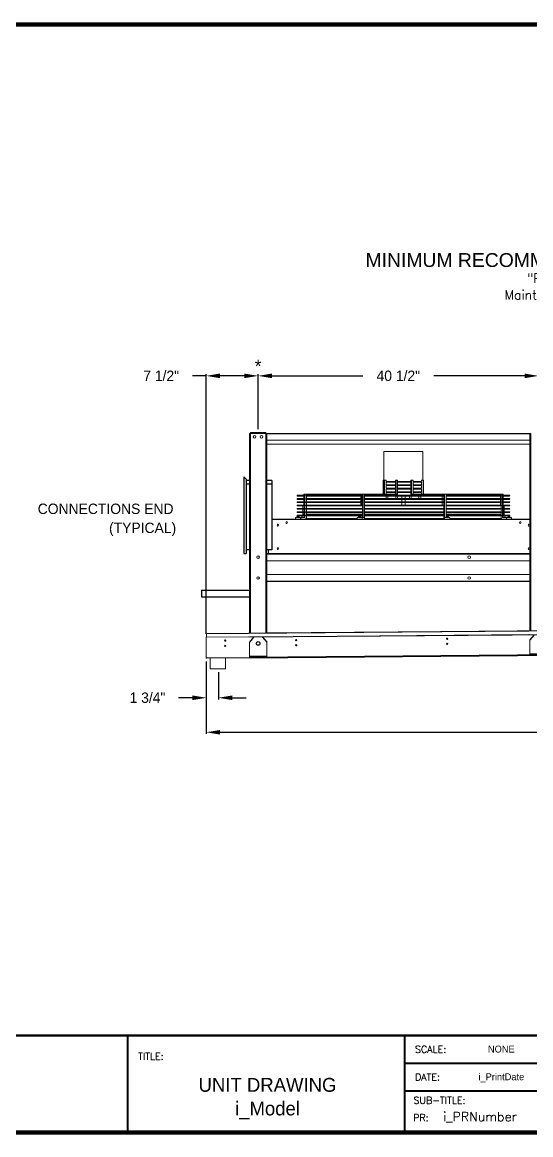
# Model space of a CAD drawing. Extents: x 6 to 271, y -23 to 146.
# Drawn here: x 99.8 to 173.2, y -18.6 to 142.1 of the extents above; entities that cross this region are included whole.
import ezdxf
from ezdxf.enums import TextEntityAlignment as Align

# ---------------------------------------------------------------- set-up
doc = ezdxf.new("R2010")
doc.units = 0
doc.header["$MEASUREMENT"] = 0
doc.layers.get('0').update_dxf_attribs({"linetype": 'CONTINUOUS'})
doc.layers.get('Defpoints').update_dxf_attribs({"linetype": 'CONTINUOUS'})
doc.styles.add('dimentions', font='ARIAL.TTF')
doc.styles.add('SIMPLEX', font='SIMPLEX')
doc.dimstyles.get("Standard").update_dxf_attribs({"dimtxt": 1.5, "dimasz": 2, "dimexe": 0.25, "dimexo": 0.5, "dimgap": 0.75, "dimtad": 0, "dimtih": 1, "dimtoh": 1, "dimdec": 4, "dimzin": 0, "dimdsep": 46, "dimlunit": 5, "dimtxsty": 'STANDARD', "dimcen": 0.125, "dimclrd": 1, "dimclre": 1, "dimclrt": 1, "dimadec": 0, "dimazin": 0, "dimtfac": 1, "dimtdec": 4, "dimtofl": 0, "dimtmove": 0, "dimatfit": 3, "dimfxl": 1, "dimfrac": 2, "dimtolj": 1, "dimtzin": 0, "dimarcsym": 0})

# ---------------------------------------------------------------- blocks, each defined once
blk = doc.blocks.new('*D31')
at = {"color": 7, "lineweight": -2}
for p, q in [((261.36, 50.88), (261.36, 39.3)), ((126.36, 49.76), (126.36, 39.3)), ((128.36, 39.55), (190.86, 39.55)), ((259.36, 39.55), (196.86, 39.55))]:
    blk.add_line(p, q, dxfattribs=at)
at = {"color": 7}
for points in [[(128.36, 39.88), (128.36, 39.21), (126.36, 39.55)], [(259.36, 39.88), (259.36, 39.21), (261.36, 39.55)]]:
    blk.add_solid(points, dxfattribs=at)
at = {"layer": 'Defpoints', "color": 0}
for p in [(126.36, 50.26), (261.36, 51.38), (261.36, 39.55)]:
    blk.add_point(p, dxfattribs=at)
at = {"color": 7, "insert": (193.86, 39.55), "char_height": 1.5, "attachment_point": 5}
blk.add_mtext('\\A1;135"', dxfattribs=at)
blk = doc.blocks.new('*D32')
at = {"color": 7, "lineweight": -2}
for p, q in [((133.84, 83.32), (133.84, 91.26)), ((135.84, 91.01), (148.96, 91.01)), ((172.34, 91.01), (159.21, 91.01)), ((174.34, 83.32), (174.34, 91.26))]:
    blk.add_line(p, q, dxfattribs=at)
at = {"color": 7}
for points in [[(135.84, 91.34), (135.84, 90.68), (133.84, 91.01)], [(172.34, 91.34), (172.34, 90.68), (174.34, 91.01)]]:
    blk.add_solid(points, dxfattribs=at)
at = {"layer": 'Defpoints', "color": 0}
for p in [(174.34, 91.01), (133.84, 82.82), (174.34, 82.82)]:
    blk.add_point(p, dxfattribs=at)
at = {"color": 7, "insert": (154.09, 91.01), "char_height": 1.5, "attachment_point": 5}
blk.add_mtext('\\A1;40 1/2"', dxfattribs=at)
blk = doc.blocks.new('*D35')
at = {"color": 7, "lineweight": -2}
for p, q in [((126.34, 91.01), (124.34, 91.01)), ((126.34, 53.76), (126.34, 91.26)), ((131.84, 91.01), (128.34, 91.01)), ((133.84, 83.32), (133.84, 91.26))]:
    blk.add_line(p, q, dxfattribs=at)
at = {"color": 7}
for points in [[(128.34, 91.34), (128.34, 90.68), (126.34, 91.01)], [(131.84, 91.34), (131.84, 90.68), (133.84, 91.01)]]:
    blk.add_solid(points, dxfattribs=at)
at = {"layer": 'Defpoints', "color": 0}
for p in [(126.34, 91.01), (133.84, 82.82), (126.34, 53.26)]:
    blk.add_point(p, dxfattribs=at)
at = {"color": 7, "insert": (119.84, 91.01), "char_height": 1.5, "attachment_point": 5}
blk.add_mtext('\\A1;7 1/2"', dxfattribs=at)
blk = doc.blocks.new('*D36')
at = {"color": 7, "lineweight": -2}
for p, q in [((126.36, 49.76), (126.36, 44.28)), ((128.11, 48.21), (128.11, 44.28)), ((124.36, 44.53), (122.36, 44.53)), ((130.11, 44.53), (132.11, 44.53))]:
    blk.add_line(p, q, dxfattribs=at)
at = {"color": 7}
for points in [[(124.36, 44.86), (124.36, 44.19), (126.36, 44.53)], [(130.11, 44.86), (130.11, 44.19), (128.11, 44.53)]]:
    blk.add_solid(points, dxfattribs=at)
at = {"layer": 'Defpoints', "color": 0}
for p in [(126.36, 50.26), (128.11, 48.71), (126.36, 44.53)]:
    blk.add_point(p, dxfattribs=at)
at = {"color": 7, "insert": (117.86, 44.53), "char_height": 1.5, "attachment_point": 5}
blk.add_mtext('\\A1;1 3/4"', dxfattribs=at)

msp = doc.modelspace()

# ---------------------------------------------------------------- linework, layer by layer
at = {"color": 0, "linetype": 'Continuous', "lineweight": 15}
for p, q in [((132.58524, 82.68645), (132.71974, 82.68645)), ((132.58524, 82.68645), (132.58524, 53.86825)), ((132.71974, 82.68645), (132.71974, 53.86937)), ((132.72074, 82.68645), (132.71974, 82.68645)), ((132.72074, 82.82195), (132.72074, 82.68745)), ((132.72074, 82.82195), (134.94974, 82.82195)), ((132.72074, 82.68745), (134.94974, 82.68745)), ((132.72074, 82.68645), (132.72074, 82.68745)), ((132.72074, 82.68645), (134.94974, 82.68645)), ((132.72074, 53.86937), (132.72074, 82.68645)), ((134.94974, 82.82195), (134.94974, 82.68745)), ((134.94974, 82.68645), (134.94974, 82.68745)), ((134.95074, 82.68645), (134.94974, 82.68645)), ((134.94974, 53.88784), (134.94974, 82.68645)), ((134.95074, 82.68645), (134.95074, 53.88785)), ((135.08524, 82.68645), (134.95074, 82.68645)), ((135.08524, 82.68645), (135.08524, 53.88896)), ((135.08524, 82.63345), (173.08524, 82.63345)), ((173.08524, 82.68645), (173.08524, 54.20374)), ((173.08524, 82.68645), (173.21974, 82.68645)), ((173.21974, 82.68645), (173.21974, 54.20485)), ((173.22074, 82.68645), (173.21974, 82.68645)), ((135.08524, 81.70216), (173.08524, 81.70216)), ((135.08524, 81.13986), (140.89775, 81.13986)), ((141.27274, 81.13986), (166.89774, 81.13986)), ((167.27274, 81.13986), (173.08524, 81.13986)), ((155.91154, 80.06544), (152.02274, 80.06544)), ((157.64774, 80.06544), (155.91154, 80.06544)), ((151.91803, 75.92945), (151.91803, 73.93445)), ((152.01141, 75.92945), (151.91803, 75.92945)), ((152.10478, 75.92945), (152.01141, 75.92945)), ((152.01141, 75.92945), (152.01141, 73.93445)), ((152.10478, 75.92945), (152.10478, 73.93445)), ((152.33021, 75.92945), (152.10478, 75.92945)), ((152.33021, 75.77862), (152.33021, 75.92945)), ((153.66557, 75.77956), (152.33021, 75.77956)), ((152.33021, 75.27862), (152.33021, 75.6605)), ((152.33021, 75.65956), (153.66557, 75.65956)), ((153.891, 75.92945), (153.66557, 75.92945)), ((153.66557, 75.92945), (153.66557, 73.93445)), ((153.891, 75.92945), (153.891, 73.93445)), ((153.98437, 75.92945), (153.891, 75.92945)), ((153.98437, 75.77862), (153.98437, 75.92945)), ((155.91154, 75.77956), (153.98437, 75.77956)), ((153.98437, 75.27862), (153.98437, 75.6605)), ((153.98437, 75.65956), (155.91154, 75.65956)), ((155.91154, 75.77956), (155.91154, 75.92945)), ((155.91154, 75.92945), (156.00492, 75.92945)), ((155.91154, 75.27956), (155.91154, 75.65956)), ((156.00492, 75.92945), (156.00492, 73.93445)), ((156.23034, 75.92945), (156.00492, 75.92945)), ((156.23034, 75.92945), (156.23034, 73.93445)), ((157.43365, 75.77956), (156.23034, 75.77956)), ((156.23034, 75.65956), (157.43365, 75.65956)), ((157.43365, 75.77956), (157.43365, 75.92945)), ((157.43365, 75.92945), (157.65908, 75.92945)), ((157.43365, 75.27956), (157.43365, 75.65956)), ((157.65908, 75.92945), (157.65908, 73.93445)), ((157.75246, 75.92945), (157.65908, 75.92945)), ((157.75246, 75.92945), (157.75246, 73.93445)), ((140.42173, 73.93445), (140.42173, 73.77956)), ((140.51511, 73.93445), (140.42173, 73.93445)), ((140.60849, 73.93445), (140.51511, 73.93445)), ((140.51511, 73.93445), (140.51511, 70.55345)), ((140.60849, 73.93445), (140.60849, 70.55345)), ((148.90365, 73.93445), (140.60849, 73.93445)), ((149.12908, 73.93445), (148.90365, 73.93445)), ((148.90365, 73.93445), (148.90365, 70.55345)), ((149.12908, 73.93445), (149.12908, 70.55345)), ((153.891, 73.93445), (149.12908, 73.93445)), ((153.66557, 75.27956), (152.33021, 75.27956)), ((152.33021, 74.77862), (152.33021, 75.1605)), ((152.33021, 75.15956), (153.66557, 75.15956)), ((153.66557, 74.77956), (152.33021, 74.77956)), ((152.33021, 74.27862), (152.33021, 74.6605)), ((152.33021, 74.65956), (153.66557, 74.65956)), ((153.66557, 74.27956), (152.33021, 74.27956)), ((152.33021, 73.93445), (152.33021, 74.1605)), ((152.33021, 74.15956), (153.66557, 74.15956)), ((155.91154, 75.27956), (153.98437, 75.27956)), ((153.98437, 74.77862), (153.98437, 75.1605)), ((153.98437, 75.15956), (155.91154, 75.15956)), ((155.91154, 74.77956), (153.98437, 74.77956)), ((153.98437, 74.27862), (153.98437, 74.6605)), ((153.98437, 74.65956), (155.91154, 74.65956)), ((155.91154, 74.27956), (153.98437, 74.27956)), ((153.98437, 73.77956), (153.98437, 74.1605)), ((153.98437, 74.15956), (155.91154, 74.15956)), ((155.91154, 74.77956), (155.91154, 75.15956)), ((155.91154, 74.27956), (155.91154, 74.65956)), ((155.91154, 73.77956), (155.91154, 74.15956)), ((156.00492, 73.93445), (160.76684, 73.93445)), ((157.43365, 75.27956), (156.23034, 75.27956)), ((156.23034, 75.15956), (157.43365, 75.15956)), ((157.43365, 74.77956), (156.23034, 74.77956)), ((156.23034, 74.65956), (157.43365, 74.65956)), ((157.43365, 74.27956), (156.23034, 74.27956)), ((156.23034, 74.15956), (157.43365, 74.15956)), ((157.43365, 74.77956), (157.43365, 75.15956)), ((157.43365, 74.27956), (157.43365, 74.65956)), ((157.43365, 73.93445), (157.43365, 74.15956)), ((160.76684, 73.93445), (160.76684, 70.55345)), ((160.99226, 73.93445), (160.76684, 73.93445)), ((160.99226, 73.93445), (160.99226, 70.66154)), ((160.99226, 73.93445), (169.15538, 73.93445)), ((169.15538, 73.93445), (169.15538, 70.55345)), ((169.24875, 73.93445), (169.15538, 73.93445)), ((169.24875, 73.93445), (169.24875, 70.55345)), ((140.51511, 73.77956), (139.54513, 73.77956)), ((139.54513, 73.65956), (140.51511, 73.65956)), ((140.51511, 73.30089), (139.54513, 73.30089)), ((139.54513, 73.18089), (140.51511, 73.18089)), ((140.51511, 72.82223), (139.54513, 72.82223)), ((139.54513, 72.70223), (140.51511, 72.70223)), ((140.51511, 72.34356), (139.54513, 72.34356)), ((140.42173, 73.65956), (140.42173, 73.30089)), ((140.42173, 73.18089), (140.42173, 72.82223)), ((140.42173, 72.70223), (140.42173, 72.34356)), ((140.8042, 73.65956), (148.90365, 73.65956)), ((140.8042, 73.18089), (148.90365, 73.18089)), ((140.8042, 72.70223), (148.90365, 72.70223)), ((148.90365, 73.77956), (140.80424, 73.77956)), ((148.90365, 73.30089), (140.80424, 73.30089)), ((148.90365, 72.82223), (140.80424, 72.82223)), ((148.90365, 72.34356), (140.80424, 72.34356)), ((140.83391, 73.30089), (140.83391, 73.65956)), ((140.83391, 72.82223), (140.83391, 73.18089)), ((140.83391, 72.34356), (140.83391, 72.70223)), ((148.67822, 73.65956), (148.67822, 73.30089)), ((148.67822, 73.18089), (148.67822, 72.82223)), ((148.67822, 72.70223), (148.67822, 72.34356)), ((148.7716, 73.30089), (148.7716, 73.65956)), ((148.7716, 72.82223), (148.7716, 73.18089)), ((148.7716, 72.34356), (148.7716, 72.70223)), ((149.21014, 73.65956), (160.68652, 73.65956)), ((149.21014, 73.18089), (160.68652, 73.18089)), ((149.21014, 72.70223), (160.68652, 72.70223)), ((160.68652, 73.77956), (149.21022, 73.77956)), ((160.68652, 73.30089), (149.21022, 73.30089)), ((160.68652, 72.82223), (149.21022, 72.82223)), ((160.68652, 72.34356), (149.21022, 72.34356)), ((149.22245, 73.30089), (149.22245, 73.65956)), ((149.22245, 72.82223), (149.22245, 73.18089)), ((149.22245, 72.34356), (149.22245, 72.70223)), ((160.44804, 73.30089), (160.44804, 73.65956)), ((160.44804, 72.82223), (160.44804, 73.18089)), ((160.44804, 72.34356), (160.44804, 72.70223)), ((160.67346, 73.30089), (160.67346, 73.65956)), ((160.67346, 72.82223), (160.67346, 73.18089)), ((160.67346, 72.34356), (160.67346, 72.70223)), ((168.96147, 73.77956), (160.99226, 73.77956)), ((160.99226, 73.65956), (168.96147, 73.65956)), ((168.96147, 73.30089), (160.99226, 73.30089)), ((160.99226, 73.18089), (168.96147, 73.18089)), ((168.96147, 72.82223), (160.99226, 72.82223)), ((160.99226, 72.70223), (168.96147, 72.70223)), ((168.96147, 72.34356), (160.99226, 72.34356)), ((168.83658, 73.30089), (168.83658, 73.65956)), ((168.83658, 72.82223), (168.83658, 73.18089)), ((168.83658, 72.34356), (168.83658, 72.70223)), ((168.92995, 73.30089), (168.92995, 73.65956)), ((168.92995, 72.82223), (168.92995, 73.18089)), ((168.92995, 72.34356), (168.92995, 72.70223)), ((170.12536, 73.77956), (169.24875, 73.77956)), ((169.24875, 73.65956), (170.12536, 73.65956)), ((170.12536, 73.30089), (169.24875, 73.30089)), ((169.24875, 73.18089), (170.12536, 73.18089)), ((170.12536, 72.82223), (169.24875, 72.82223)), ((169.24875, 72.70223), (170.12536, 72.70223)), ((170.12536, 72.34356), (169.24875, 72.34356)), ((139.54513, 72.22356), (140.51511, 72.22356)), ((140.51511, 71.8649), (139.54513, 71.8649)), ((139.54513, 71.7449), (140.51511, 71.7449)), ((140.51511, 71.38623), (139.54513, 71.38623)), ((139.54513, 71.26623), (140.51511, 71.26623)), ((140.51511, 70.90757), (139.54513, 70.90757)), ((139.54513, 70.78757), (140.51511, 70.78757)), ((140.51511, 71.05945), (140.28744, 71.05945)), ((140.8042, 72.22356), (148.90365, 72.22356)), ((140.8042, 71.7449), (148.90365, 71.7449)), ((140.8042, 71.26623), (148.90365, 71.26623)), ((140.8042, 70.78757), (148.90365, 70.78757)), ((148.90365, 71.8649), (140.80424, 71.8649)), ((148.90365, 71.38623), (140.80424, 71.38623)), ((148.90365, 70.90757), (140.80424, 70.90757)), ((140.83391, 71.8649), (140.83391, 72.22356)), ((140.83391, 71.38623), (140.83391, 71.7449)), ((140.83391, 70.90757), (140.83391, 71.26623)), ((148.90365, 71.05945), (140.83391, 71.05945)), ((140.83391, 70.4289), (140.83391, 70.78757)), ((149.21014, 72.22356), (160.68652, 72.22356)), ((149.21014, 71.7449), (160.68652, 71.7449)), ((149.21014, 71.26623), (160.68652, 71.26623)), ((149.21014, 70.78757), (160.68652, 70.78757)), ((160.68652, 71.8649), (149.21022, 71.8649)), ((160.68652, 71.38623), (149.21022, 71.38623)), ((160.68652, 70.90757), (149.21022, 70.90757)), ((149.22245, 71.8649), (149.22245, 72.22356)), ((149.22245, 71.38623), (149.22245, 71.7449)), ((149.22245, 70.90757), (149.22245, 71.26623)), ((160.67346, 71.05945), (149.22245, 71.05945)), ((149.22245, 70.4289), (149.22245, 70.78757)), ((160.67346, 71.8649), (160.67346, 72.22356)), ((160.67346, 71.38623), (160.67346, 71.7449)), ((160.67346, 70.90757), (160.67346, 71.26623)), ((160.67346, 70.4289), (160.67346, 70.78757)), ((160.99226, 72.22356), (168.96147, 72.22356)), ((168.96147, 71.8649), (160.99226, 71.8649)), ((160.99226, 71.7449), (168.96147, 71.7449)), ((168.96147, 71.38623), (160.99226, 71.38623)), ((160.99226, 71.26623), (168.96147, 71.26623)), ((168.92995, 71.05945), (160.99226, 71.05945)), ((168.96147, 70.90757), (160.99226, 70.90757)), ((160.99226, 70.78757), (168.96147, 70.78757)), ((168.92995, 71.8649), (168.92995, 72.22356)), ((168.92995, 71.38623), (168.92995, 71.7449)), ((168.92995, 70.90757), (168.92995, 71.26623)), ((168.92995, 70.4289), (168.92995, 70.78757)), ((169.24875, 72.22356), (170.12536, 72.22356)), ((170.12536, 71.8649), (169.24875, 71.8649)), ((169.24875, 71.7449), (170.12536, 71.7449)), ((170.12536, 71.38623), (169.24875, 71.38623)), ((169.24875, 71.26623), (170.12536, 71.26623)), ((169.38304, 71.05945), (169.24875, 71.05945)), ((170.12536, 70.90757), (169.24875, 70.90757)), ((169.24875, 70.78757), (170.12536, 70.78757)), ((135.80538, 70.32195), (138.46024, 70.32195)), ((135.80538, 70.27095), (173.08524, 70.27095)), ((138.46024, 70.32195), (171.21024, 70.32195)), ((139.22223, 70.55345), (139.25032, 70.55345)), ((139.25032, 70.55345), (139.96023, 70.55345)), ((139.38913, 70.55445), (139.37248, 70.55445)), ((139.80998, 70.55445), (139.38913, 70.55445)), ((139.49648, 70.67845), (139.49663, 70.67845)), ((139.49936, 70.67845), (139.49663, 70.67845)), ((139.49936, 70.67845), (139.50987, 70.67845)), ((139.52055, 70.67845), (139.50987, 70.67845)), ((139.52055, 70.67845), (139.59659, 70.67845)), ((139.60815, 70.67845), (139.59659, 70.67845)), ((139.61443, 70.67845), (139.60815, 70.67845)), ((139.61443, 70.67845), (139.63979, 70.67845)), ((139.65433, 70.67845), (139.63979, 70.67845)), ((139.65433, 70.67845), (139.68598, 70.67845)), ((140.02552, 70.55345), (139.96023, 70.55345)), ((140.02552, 70.55345), (140.02552, 70.32195)), ((140.60849, 70.55345), (140.02552, 70.55345)), ((148.15197, 70.4289), (140.80424, 70.4289)), ((148.15197, 70.55345), (148.18005, 70.55345)), ((148.18005, 70.55345), (148.88997, 70.55345)), ((148.43725, 70.55445), (148.30222, 70.55445)), ((148.42622, 70.67845), (148.45787, 70.67845)), ((148.73972, 70.55445), (148.43725, 70.55445)), ((148.47241, 70.67845), (148.45787, 70.67845)), ((148.47241, 70.67845), (148.49777, 70.67845)), ((148.50405, 70.67845), (148.49777, 70.67845)), ((148.51561, 70.67845), (148.50405, 70.67845)), ((148.51561, 70.67845), (148.59165, 70.67845)), ((148.60233, 70.67845), (148.59165, 70.67845)), ((148.60233, 70.67845), (148.61284, 70.67845)), ((148.61557, 70.67845), (148.61284, 70.67845)), ((148.61557, 70.67845), (148.61572, 70.67845)), ((149.12908, 70.55345), (148.88997, 70.55345)), ((160.68652, 70.4289), (149.21022, 70.4289)), ((160.76684, 70.55345), (160.78052, 70.55345)), ((160.78052, 70.55345), (160.80861, 70.55345)), ((160.80861, 70.55345), (161.51852, 70.55345)), ((161.23323, 70.55445), (160.93077, 70.55445)), ((161.05477, 70.67845), (161.05492, 70.67845)), ((161.05765, 70.67845), (161.05492, 70.67845)), ((161.05765, 70.67845), (161.06816, 70.67845)), ((161.07884, 70.67845), (161.06816, 70.67845)), ((161.07884, 70.67845), (161.15488, 70.67845)), ((161.16643, 70.67845), (161.15488, 70.67845)), ((161.17271, 70.67845), (161.16643, 70.67845)), ((161.17271, 70.67845), (161.19808, 70.67845)), ((161.21262, 70.67845), (161.19808, 70.67845)), ((161.21262, 70.67845), (161.24427, 70.67845)), ((161.36827, 70.55445), (161.23323, 70.55445)), ((168.96147, 70.4289), (161.51852, 70.4289)), ((169.15538, 70.55345), (169.71026, 70.55345)), ((169.71026, 70.55345), (169.73835, 70.55345)), ((169.73835, 70.55345), (170.44826, 70.55345)), ((170.28136, 70.55445), (169.86051, 70.55445)), ((169.98451, 70.67845), (170.01615, 70.67845)), ((170.03069, 70.67845), (170.01615, 70.67845)), ((170.03069, 70.67845), (170.05606, 70.67845)), ((170.06234, 70.67845), (170.05606, 70.67845)), ((170.0739, 70.67845), (170.06234, 70.67845)), ((170.0739, 70.67845), (170.14994, 70.67845)), ((170.16062, 70.67845), (170.14994, 70.67845)), ((170.16062, 70.67845), (170.17112, 70.67845)), ((170.17385, 70.67845), (170.17112, 70.67845)), ((170.17385, 70.67845), (170.17401, 70.67845)), ((170.29801, 70.55445), (170.28136, 70.55445)), ((173.08524, 70.32195), (171.21024, 70.32195)), ((135.08524, 65.25845), (173.08524, 65.25845)), ((135.08524, 64.32195), (173.08524, 64.32195)), ((173.08524, 65.37295), (135.33524, 65.37295)), ((135.33524, 65.37195), (173.08524, 65.37195)), ((135.33524, 65.32195), (173.08524, 65.32195)), ((135.08524, 62.32195), (173.08524, 62.32195)), ((135.08524, 61.38545), (173.08524, 61.38545)), ((135.08524, 61.32195), (173.08524, 61.32195)), ((126.3355, 53.25994), (132.58524, 53.3116)), ((126.35987, 50.31105), (126.3355, 53.25994)), ((126.3934, 53.81708), (132.45569, 53.86718)), ((126.3934, 53.81708), (126.39376, 53.77288)), ((126.39376, 53.77288), (132.45606, 53.82299)), ((126.39799, 53.26117), (126.39376, 53.77288)), ((132.46029, 53.31127), (126.39799, 53.26117)), ((135.08524, 53.33226), (173.08524, 53.64632)), ((135.2056, 53.88991), (172.95431, 54.20189)), ((135.20596, 53.84571), (172.95467, 54.1577)), ((172.9589, 53.64598), (135.21019, 53.334)), ((132.58524, 52.55553), (132.58524, 50.34187)), ((135.08524, 52.55553), (135.08524, 50.38286)), ((173.08524, 52.89101), (173.08524, 50.67736)), ((126.35987, 50.31105), (132.58524, 50.3625)), ((126.35987, 50.31105), (126.3603, 50.26005)), ((126.3603, 50.26005), (126.41129, 50.26047)), ((126.41129, 50.26047), (132.58524, 50.31149)), ((135.08524, 50.38316), (173.08524, 50.69722)), ((135.08524, 50.33216), (173.08524, 50.64622))]:
    msp.add_line(p, q, dxfattribs=at)
at = {"color": 7, "ltscale": 7}
for p, q in [((131.77413, 76.43445), (131.77413, 65.37195)), ((131.77413, 76.43445), (132.10559, 76.10299)), ((132.10559, 76.10299), (132.10559, 65.37195)), ((132.58524, 75.91925), (132.10559, 75.91925)), ((135.83663, 75.91925), (135.08524, 75.91925)), ((135.83663, 75.91925), (135.83663, 75.41925)), ((132.10559, 75.41925), (132.58524, 75.41925)), ((135.08524, 75.41925), (135.83663, 75.41925)), ((135.80538, 75.41925), (135.80538, 65.888)), ((132.58524, 65.888), (132.10559, 65.888)), ((135.80538, 65.888), (135.08524, 65.888)), ((131.77413, 65.37195), (132.10559, 65.37195)), ((131.80538, 65.37195), (131.80538, 65.263)), ((131.80538, 65.263), (131.83663, 65.263)), ((131.83663, 65.37195), (131.83663, 65.263))]:
    msp.add_line(p, q, dxfattribs=at)
at = {"color": 7, "linetype": 'Continuous', "lineweight": 15}
for p, q in [((135.33524, 65.37295), (135.33524, 65.888)), ((135.08524, 65.37195), (135.33424, 65.37195)), ((135.08524, 65.32195), (135.33524, 65.32195)), ((135.33424, 65.37195), (135.33424, 65.32195)), ((135.33524, 65.37295), (135.33524, 65.37195)), ((135.33524, 65.32195), (135.33524, 65.37195))]:
    msp.add_line(p, q, dxfattribs=at)
at = {"color": 7}
for p, q in [((125.64806, 60.05987), (132.58524, 60.05987)), ((125.64806, 60.05987), (125.64806, 59.08045)), ((125.64806, 59.08045), (132.58524, 59.08045))]:
    msp.add_line(p, q, dxfattribs=at)
at = {"color": 0}
for p, q in [((132.45569, 53.86718), (256.20144, 54.89225)), ((256.20183, 54.84571), (132.45606, 53.82299)), ((132.58524, 53.3116), (256.08524, 54.33229)), ((133.19579, 53.30127), (132.58524, 52.55553)), ((134.4747, 53.30127), (135.08524, 52.55553)), ((173.69579, 53.63676), (173.08524, 52.89101)), ((256.08524, 51.38319), (132.58524, 50.3625)), ((132.58524, 50.31149), (256.08524, 51.33219)), ((135.08524, 50.50786), (132.58524, 50.46687)), ((132.58524, 50.3625), (132.58524, 50.31149)), ((132.58524, 50.34187), (132.58524, 50.29086)), ((175.58524, 50.84335), (173.08524, 50.80236)), ((173.08524, 50.67736), (173.08524, 50.62635)), ((173.08525, 50.69799), (173.08525, 50.64698)), ((115.00735, -18.24898), (115.00735, -4.24912)), ((155.00695, -4.24912), (235.00615, -4.24912)), ((155.00695, -18.24898), (155.00695, -4.24912)), ((179.00671, -8.24908), (155.00695, -8.24908)), ((235.00615, -12.24904), (155.00695, -12.24904))]:
    msp.add_line(p, q, dxfattribs=at)
for points, const_width in [([(11.00839, -18.24898), (267.00583, -18.24898), (267.00583, 141.74942), (11.00839, 141.74942), (11.00839, -18.24898)], 0.63999), ([(267.00583, -4.24912), (75.00775, -4.24912), (75.00775, -18.24898)], 0.32), ([(115.00735, -4.24912), (115.00735, -18.24898)], 0.32), ([(155.00695, -4.24912), (155.00695, -18.24898)], 0.32), ([(179.00671, -8.24908), (155.00695, -8.24908)], 0.32), ([(235.00615, -12.24904), (155.00695, -12.24904)], 0.32)]:
    msp.add_lwpolyline(points, dxfattribs=dict(at, const_width=const_width))
at = {"color": 0, "linetype": 'Continuous', "lineweight": 15, "flags": 128}
for points in [[(140.89775, 81.13986), (140.90534, 81.14401), (140.92751, 81.14783), (140.96246, 81.15101), (141.00735, 81.15328), (141.05856, 81.15446), (141.11193, 81.15446), (141.16313, 81.15328), (141.20803, 81.15101), (141.24298, 81.14783), (141.26515, 81.14401), (141.27274, 81.13986)], [(141.27274, 81.13986), (141.2651, 81.14401), (141.26003, 81.14518)], [(166.89774, 81.13986), (166.90534, 81.14401), (166.92751, 81.14783), (166.96246, 81.15101), (167.00735, 81.15328), (167.05856, 81.15446), (167.11193, 81.15446), (167.16313, 81.15328), (167.20803, 81.15101), (167.24298, 81.14783), (167.26515, 81.14401), (167.27274, 81.13986)], [(167.27274, 81.13986), (167.2651, 81.14401), (167.26003, 81.14518)], [(160.68652, 73.77956), (160.68657, 73.77956), (160.69585, 73.77438), (160.70353, 73.75986), (160.70831, 73.73845), (160.70937, 73.71383), (160.70654, 73.69018), (160.70029, 73.67155), (160.69169, 73.6611), (160.68652, 73.65956)], [(160.68652, 73.30089), (160.69077, 73.29986), (160.69914, 73.29102), (160.70555, 73.27444), (160.70903, 73.25269), (160.70903, 73.22911), (160.70555, 73.20735), (160.69914, 73.19077), (160.69077, 73.18193), (160.68652, 73.18089)], [(160.68652, 72.82223), (160.69077, 72.82119), (160.69914, 72.81236), (160.70555, 72.79578), (160.70903, 72.77402), (160.70903, 72.75044), (160.70555, 72.72868), (160.69914, 72.7121), (160.69077, 72.70327), (160.68652, 72.70223)], [(160.68652, 72.34356), (160.69077, 72.34252), (160.69914, 72.33369), (160.70555, 72.31711), (160.70903, 72.29535), (160.70903, 72.27177), (160.70555, 72.25002), (160.69914, 72.23344), (160.69077, 72.2246), (160.68652, 72.22356)], [(140.28744, 71.05945), (140.27981, 70.95271), (140.27191, 70.90757)], [(160.68652, 71.8649), (160.69077, 71.86386), (160.69914, 71.85502), (160.70555, 71.83845), (160.70903, 71.81669), (160.70903, 71.79311), (160.70555, 71.77135), (160.69914, 71.75477), (160.69077, 71.74594), (160.68652, 71.7449)], [(160.68652, 71.38623), (160.69077, 71.38519), (160.69914, 71.37636), (160.70555, 71.35978), (160.70903, 71.33802), (160.70903, 71.31444), (160.70555, 71.29268), (160.69914, 71.27611), (160.69077, 71.26727), (160.68652, 71.26623)], [(160.68652, 70.90757), (160.69077, 70.90653), (160.69914, 70.89769), (160.70555, 70.88111), (160.70903, 70.85936), (160.70903, 70.83578), (160.70555, 70.81402), (160.69914, 70.79744), (160.69077, 70.7886), (160.68652, 70.78757)], [(169.39858, 70.90757), (169.39068, 70.95271), (169.38304, 71.05945)], [(160.68652, 70.4289), (160.69103, 70.42773), (160.69947, 70.41845), (160.70584, 70.4013), (160.70915, 70.379), (160.70886, 70.3551), (160.70502, 70.33339), (160.70081, 70.32195)], [(128.29172, 48.71346), (128.16897, 48.71244), (128.04441, 48.71141), (127.91965, 48.71038), (127.79632, 48.70936), (127.67603, 48.70837), (127.56034, 48.70741), (127.45078, 48.70651), (127.34875, 48.70566), (127.2556, 48.70489), (127.17253, 48.70421), (127.10064, 48.70361), (127.04085, 48.70312), (126.99395, 48.70273), (126.96055, 48.70245), (126.94109, 48.70229), (126.93569, 48.70225)], [(129.12311, 48.72033), (129.12028, 48.7203), (129.10421, 48.72017), (129.07412, 48.71992), (129.03042, 48.71956), (128.97366, 48.71909), (128.9046, 48.71852), (128.82412, 48.71786), (128.73329, 48.71711), (128.63328, 48.71628), (128.52539, 48.71539), (128.41104, 48.71444), (128.29172, 48.71346)]]:
    msp.add_lwpolyline(points, dxfattribs=at)
at = {"color": 0, "linetype": 'Continuous', "lineweight": 15}
for centre, radius in [((133.33524, 82.19695), 0.1875), ((134.33524, 82.19695), 0.1875), ((136.71024, 69.44695), 0.125), ((137.96024, 69.82195), 0.125), ((171.71024, 69.82195), 0.125), ((172.96024, 69.44695), 0.125), ((136.71024, 66.07195), 0.125), ((172.96024, 66.07195), 0.125), ((133.83524, 64.82195), 0.1875), ((164.33524, 64.82195), 0.1875), ((133.83524, 61.82195), 0.1875), ((164.33524, 61.82195), 0.1875), ((161.13844, 53.04757), 0.09375), ((129.08954, 52.78269), 0.09375), ((129.09574, 52.03271), 0.09375), ((139.33919, 52.8674), 0.09375), ((139.34539, 52.11743), 0.09375), ((161.14464, 52.29759), 0.09375)]:
    msp.add_circle(centre, radius, dxfattribs=at)
at = {"color": 0}
msp.add_circle((133.83524, 52.37985), 0.26853, dxfattribs=at)
at = {"color": 0, "linetype": 'Continuous', "lineweight": 15}
for centre, radius, start, end in [((152.02274, 75.71956), 0.06, 100.8922831, 259.1077169), ((152.02274, 75.21956), 0.06, 100.8922831, 259.1077169), ((152.02274, 74.71956), 0.06, 100.8922831, 259.1077169), ((152.02274, 74.21956), 0.06, 100.8922831, 259.1077169), ((139.54513, 73.71956), 0.06, 90, 270), ((139.54513, 73.2409), 0.06, 90, 270), ((139.54513, 72.76223), 0.06, 90, 270), ((139.54513, 72.28356), 0.06, 90, 270), ((168.9583, 73.71956), 0.06008, 273.0275602, 86.9724398), ((168.95817, 73.24089), 0.06009, 273.1439759, 86.8560241), ((168.95817, 72.76223), 0.06009, 273.1445885, 86.8554115), ((168.95817, 72.28356), 0.06009, 273.1430274, 86.8569726), ((170.12536, 73.71956), 0.06, 270, 90), ((170.12536, 73.2409), 0.06, 270, 90), ((170.12536, 72.76223), 0.06, 270, 90), ((170.12536, 72.28356), 0.06, 270, 90), ((139.54513, 71.8049), 0.06, 90, 270), ((139.54513, 71.32623), 0.06, 90, 270), ((139.54513, 70.84757), 0.06, 90, 270), ((139.53744, 71.05945), 0.75, 317.5717297, 338.7458884), ((168.95817, 71.8049), 0.06009, 273.1445885, 86.8554115), ((168.95817, 71.32623), 0.06009, 273.1430274, 86.8569726), ((168.95817, 70.84757), 0.06009, 273.1445885, 86.8554115), ((170.13304, 71.05945), 0.75, 201.2541116, 222.4282703), ((170.12536, 71.8049), 0.06, 270, 90), ((170.12536, 71.32623), 0.06, 270, 90), ((170.12536, 70.84757), 0.06, 270, 90), ((139.49648, 70.55445), 0.124, 90, 180), ((139.68598, 70.55445), 0.124, 0, 90), ((148.42622, 70.55445), 0.124, 90, 180), ((148.61572, 70.55445), 0.124, 0, 90), ((161.05477, 70.55445), 0.124, 90, 180), ((161.24427, 70.55445), 0.124, 0, 90), ((168.95686, 70.36837), 0.06071, 310.1202956, 85.6447004), ((169.98451, 70.55445), 0.124, 90, 180), ((170.17401, 70.55445), 0.124, 0, 90), ((126.39093, 53.26077), 0.00707, 357.5116949, 3.248437)]:
    msp.add_arc(centre, radius, start, end, dxfattribs=at)
at = {"color": 7, "linetype": 'Continuous', "lineweight": 15}
msp.add_arc((135.33424, 65.37295), 0.001, 270, 360, dxfattribs=at)
at = {"color": 0, "linetype": 'Continuous', "lineweight": 15}
for points in [[(173.22074, 82.69695), (134.94974, 82.69695)], [(135.08524, 81.13966), (140.89775, 81.13966)], [(141.27274, 81.13966), (166.89774, 81.13966)], [(167.27274, 81.13966), (173.08524, 81.13966)], [(152.02274, 80.06544), (152.02274, 75.92945)], [(157.64774, 75.92945), (157.64774, 80.06544)], [(152.34511, 73.65956), (152.34511, 73.30089)], [(152.59511, 73.30089), (152.59511, 73.65956)], [(153.73057, 73.65956), (153.73057, 73.30089)], [(153.98058, 73.30089), (153.98058, 73.65956)], [(154.60874, 73.65956), (154.60874, 73.30089)], [(154.60874, 73.18089), (154.60874, 72.82223)], [(154.60874, 72.70223), (154.60874, 72.34356)], [(155.06174, 73.30089), (155.06174, 73.65956)], [(155.06174, 72.82223), (155.06174, 73.18089)], [(155.06174, 72.34356), (155.06174, 72.70223)], [(155.68991, 73.65956), (155.68991, 73.30089)], [(155.93991, 73.30089), (155.93991, 73.65956)], [(157.07538, 73.65956), (157.07538, 73.30089)], [(157.32538, 73.30089), (157.32538, 73.65956)], [(140.28744, 72.22356), (140.28744, 71.8649)], [(140.28744, 71.7449), (140.28744, 71.38623)], [(140.28744, 71.26623), (140.28744, 71.05945)], [(169.38304, 71.8649), (169.38304, 72.22356)], [(169.38304, 71.38623), (169.38304, 71.7449)], [(169.38304, 71.05945), (169.38304, 71.26623)], [(139.22223, 70.55345), (139.22223, 70.32195)], [(139.37248, 70.55445), (139.37248, 70.55345)], [(139.49663, 70.67845), (139.49266, 70.67838)], [(139.49266, 70.67838), (139.49936, 70.67845)], [(139.50987, 70.67845), (139.51658, 70.67838)], [(139.51658, 70.67838), (139.52055, 70.67845)], [(139.59659, 70.67845), (139.59824, 70.67838)], [(139.59824, 70.67838), (139.61443, 70.67845)], [(139.63979, 70.67845), (139.65598, 70.67838)], [(139.65598, 70.67838), (139.65433, 70.67845)], [(139.80998, 70.55345), (139.80998, 70.55445)], [(139.96023, 70.32195), (139.96023, 70.55345)], [(148.15197, 70.55345), (148.15197, 70.32195)], [(148.30222, 70.55445), (148.30222, 70.55345)], [(148.45787, 70.67845), (148.45622, 70.67838)], [(148.45622, 70.67838), (148.47241, 70.67845)], [(148.49777, 70.67845), (148.51396, 70.67838)], [(148.51396, 70.67838), (148.51561, 70.67845)], [(148.59165, 70.67845), (148.59562, 70.67838)], [(148.59562, 70.67838), (148.60233, 70.67845)], [(148.61284, 70.67845), (148.61954, 70.67838)], [(148.61954, 70.67838), (148.61557, 70.67845)], [(148.73972, 70.55345), (148.73972, 70.55445)], [(148.88997, 70.32195), (148.88997, 70.55345)], [(160.78052, 70.55345), (160.78052, 70.32195)], [(160.93077, 70.55445), (160.93077, 70.55345)], [(161.05492, 70.67845), (161.05095, 70.67838)], [(161.05095, 70.67838), (161.05765, 70.67845)], [(161.06816, 70.67845), (161.07487, 70.67838)], [(161.07487, 70.67838), (161.07884, 70.67845)], [(161.15488, 70.67845), (161.15652, 70.67838)], [(161.15652, 70.67838), (161.17271, 70.67845)], [(161.19808, 70.67845), (161.21427, 70.67838)], [(161.21427, 70.67838), (161.21262, 70.67845)], [(161.36827, 70.55345), (161.36827, 70.55445)], [(161.51852, 70.32195), (161.51852, 70.55345)], [(169.71026, 70.55345), (169.71026, 70.32195)], [(169.86051, 70.55445), (169.86051, 70.55345)], [(170.01615, 70.67845), (170.01451, 70.67838)], [(170.01451, 70.67838), (170.03069, 70.67845)], [(170.05606, 70.67845), (170.07225, 70.67838)], [(170.07225, 70.67838), (170.0739, 70.67845)], [(170.14994, 70.67845), (170.15391, 70.67838)], [(170.15391, 70.67838), (170.16062, 70.67845)], [(170.17112, 70.67845), (170.17783, 70.67838)], [(170.17783, 70.67838), (170.17385, 70.67845)], [(170.29801, 70.55345), (170.29801, 70.55445)], [(170.44826, 70.32195), (170.44826, 70.55345)], [(126.92278, 50.2647), (126.93569, 48.70225)], [(129.12311, 48.72033), (129.1102, 50.28277)]]:
    msp.add_open_spline(points, degree=1, dxfattribs=at)
for points, knots in [([(140.81037, 72.82112), (140.80845, 72.82156), (140.80043, 72.82342), (140.78583, 72.81977), (140.76922, 72.81033), (140.75649, 72.79499), (140.74916, 72.77608), (140.74803, 72.75557), (140.75323, 72.73585), (140.76417, 72.71901), (140.77961, 72.70737), (140.79513, 72.70171), (140.80473, 72.70283), (140.80812, 72.70323)], [0, 0, 0, 0, 0.031968964, 0.133391774, 0.234811922, 0.336237092, 0.437636251, 0.539027764, 0.640418695, 0.741812255, 0.843208644, 0.944630838, 1, 1, 1, 1]), ([(140.81037, 72.34245), (140.80845, 72.3429), (140.80043, 72.34476), (140.78583, 72.34111), (140.76922, 72.33166), (140.75649, 72.31632), (140.74916, 72.29741), (140.74803, 72.27691), (140.75323, 72.25719), (140.76417, 72.24035), (140.77961, 72.2287), (140.79513, 72.22305), (140.80473, 72.22417), (140.80812, 72.22456)], [0, 0, 0, 0, 0.031967987, 0.133390027, 0.234810353, 0.336235703, 0.437635042, 0.539032629, 0.640418059, 0.741811798, 0.843208367, 0.94463074, 1, 1, 1, 1]), ([(140.81054, 73.7786), (140.80562, 73.77903), (140.79446, 73.78), (140.77767, 73.77343), (140.76266, 73.76105), (140.75231, 73.74379), (140.74783, 73.72386), (140.7497, 73.70341), (140.7577, 73.68484), (140.77097, 73.66999), (140.78788, 73.66145), (140.80113, 73.65822), (140.80764, 73.65983), (140.8081, 73.65995)], [0, 0, 0, 0, 0.079969442, 0.181368164, 0.282765639, 0.384152468, 0.485522819, 0.586881156, 0.688242703, 0.789598203, 0.890986525, 0.992363404, 1, 1, 1, 1]), ([(140.81054, 73.29993), (140.80562, 73.30036), (140.79446, 73.30134), (140.77767, 73.29476), (140.76266, 73.28239), (140.75232, 73.26513), (140.74783, 73.24519), (140.7497, 73.22475), (140.7577, 73.20618), (140.77097, 73.19133), (140.78788, 73.18278), (140.80113, 73.17956), (140.80764, 73.18117), (140.8081, 73.18128)], [0, 0, 0, 0, 0.079969503, 0.181368436, 0.282762516, 0.384154504, 0.48551933, 0.586883752, 0.688240158, 0.789595869, 0.890987023, 0.992363388, 1, 1, 1, 1]), ([(149.21273, 72.82123), (149.21076, 72.82168), (149.2062, 72.82271), (149.1993, 72.81629), (149.19305, 72.80404), (149.18872, 72.78685), (149.18681, 72.76695), (149.18752, 72.74649), (149.19079, 72.72787), (149.19625, 72.7129), (149.20323, 72.70429), (149.20856, 72.70089), (149.21114, 72.70233), (149.21119, 72.70236)], [0, 0, 0, 0, 0.077964583, 0.180189855, 0.282415824, 0.384626551, 0.486832982, 0.589027024, 0.691218957, 0.793414692, 0.895626532, 0.997845211, 1, 1, 1, 1]), ([(149.21273, 72.34256), (149.21076, 72.34301), (149.2062, 72.34404), (149.1993, 72.33763), (149.19305, 72.32537), (149.18872, 72.30819), (149.18681, 72.28829), (149.18752, 72.26783), (149.19079, 72.2492), (149.19625, 72.23424), (149.20323, 72.22562), (149.20856, 72.22224), (149.21114, 72.22367), (149.21119, 72.2237)], [0, 0, 0, 0, 0.077964623, 0.180188309, 0.282414524, 0.384630464, 0.486831368, 0.589025655, 0.691217834, 0.793418103, 0.895627507, 0.997846432, 1, 1, 1, 1]), ([(149.21274, 73.77898), (149.21031, 73.7792), (149.20528, 73.77964), (149.19809, 73.77189), (149.19213, 73.75863), (149.1882, 73.74082), (149.18674, 73.72065), (149.18792, 73.70036), (149.19161, 73.68219), (149.19738, 73.66842), (149.20423, 73.66016), (149.20902, 73.6601), (149.21121, 73.66007)], [0, 0, 0, 0, 0.096007642, 0.198209647, 0.300404354, 0.402588247, 0.504762404, 0.606931038, 0.709095274, 0.811264201, 0.91344896, 1, 1, 1, 1]), ([(149.21274, 73.30032), (149.21031, 73.30053), (149.20528, 73.30098), (149.19809, 73.29322), (149.19213, 73.27997), (149.1882, 73.26216), (149.18674, 73.24199), (149.18792, 73.2217), (149.19161, 73.20353), (149.19738, 73.18975), (149.20423, 73.1815), (149.20902, 73.18143), (149.21121, 73.1814)], [0, 0, 0, 0, 0.096007989, 0.198207981, 0.300402838, 0.402592034, 0.50476634, 0.606929241, 0.709098882, 0.811263924, 0.913448833, 1, 1, 1, 1]), ([(140.81037, 71.86379), (140.80845, 71.86423), (140.80043, 71.86609), (140.78583, 71.86244), (140.76922, 71.853), (140.75649, 71.83766), (140.74916, 71.81875), (140.74803, 71.79824), (140.75323, 71.77852), (140.76417, 71.76168), (140.77961, 71.75004), (140.79513, 71.74438), (140.80473, 71.7455), (140.80812, 71.7459)], [0, 0, 0, 0, 0.031967964, 0.133390879, 0.234811131, 0.336236406, 0.43763567, 0.539027288, 0.640418323, 0.741811988, 0.843208482, 0.94463078, 1, 1, 1, 1]), ([(140.81054, 71.38527), (140.80562, 71.3857), (140.79446, 71.38668), (140.77767, 71.3801), (140.76266, 71.36772), (140.75232, 71.35046), (140.74783, 71.33053), (140.7497, 71.31008), (140.7577, 71.29151), (140.77097, 71.27666), (140.78788, 71.26812), (140.80113, 71.26489), (140.80764, 71.2665), (140.8081, 71.26662)], [0, 0, 0, 0, 0.0799694509, 0.18137004, 0.2827639214, 0.3841557114, 0.4855203379, 0.5868845619, 0.6882407694, 0.7895962811, 0.8909872363, 0.992363403, 1, 1, 1, 1]), ([(140.81054, 70.9066), (140.80562, 70.90703), (140.79446, 70.90801), (140.77767, 70.90144), (140.76266, 70.88906), (140.75232, 70.8718), (140.74783, 70.85186), (140.7497, 70.83142), (140.7577, 70.81285), (140.77097, 70.798), (140.78788, 70.78945), (140.80113, 70.78623), (140.80764, 70.78784), (140.8081, 70.78795)], [0, 0, 0, 0, 0.079969576, 0.181368535, 0.282766248, 0.384153313, 0.485521033, 0.586882544, 0.688241653, 0.78959739, 0.890987259, 0.992364013, 1, 1, 1, 1]), ([(149.21273, 71.8639), (149.21076, 71.86434), (149.2062, 71.86538), (149.1993, 71.85896), (149.19305, 71.84671), (149.18872, 71.82952), (149.18681, 71.80962), (149.18752, 71.78916), (149.19079, 71.77054), (149.19625, 71.75557), (149.20323, 71.74696), (149.20856, 71.74356), (149.21114, 71.745), (149.21119, 71.74503)], [0, 0, 0, 0, 0.0779646703, 0.1801900573, 0.2824161417, 0.3846269833, 0.4868335294, 0.5890276863, 0.691214321, 0.7934144601, 0.8956264145, 0.9978452091, 1, 1, 1, 1]), ([(149.21274, 71.38565), (149.21031, 71.38587), (149.20528, 71.38631), (149.19809, 71.37856), (149.19213, 71.3653), (149.1882, 71.34749), (149.18674, 71.32732), (149.18792, 71.30703), (149.19161, 71.28886), (149.19738, 71.27509), (149.20423, 71.26684), (149.20902, 71.26677), (149.21121, 71.26674)], [0, 0, 0, 0, 0.096007989, 0.198207981, 0.300402838, 0.402592034, 0.50476634, 0.606929241, 0.709098882, 0.811263924, 0.913448833, 1, 1, 1, 1]), ([(149.21274, 70.90699), (149.21031, 70.9072), (149.20528, 70.90765), (149.19809, 70.8999), (149.19213, 70.88664), (149.1882, 70.86883), (149.18674, 70.84866), (149.18792, 70.82837), (149.19161, 70.8102), (149.19738, 70.79642), (149.20423, 70.78817), (149.20902, 70.7881), (149.21121, 70.78807)], [0, 0, 0, 0, 0.096007642, 0.198208456, 0.300403052, 0.402589412, 0.504763459, 0.606929042, 0.709095796, 0.811264613, 0.913449263, 1, 1, 1, 1]), ([(140.81037, 70.42777), (140.80835, 70.42823), (140.80023, 70.43007), (140.78554, 70.42634), (140.76898, 70.41679), (140.75632, 70.40138), (140.7491, 70.38244), (140.74802, 70.36186), (140.75351, 70.34243), (140.76169, 70.32836), (140.7689, 70.32333), (140.77088, 70.32195)], [0, 0, 0, 0, 0.043011483, 0.172738397, 0.302483067, 0.432229764, 0.561951352, 0.691653128, 0.821355041, 0.95104966, 1, 1, 1, 1]), ([(149.21267, 70.4277), (149.21161, 70.42822), (149.20801, 70.42996), (149.20176, 70.42575), (149.19501, 70.41561), (149.18995, 70.39979), (149.18717, 70.38063), (149.18697, 70.36001), (149.18947, 70.34082), (149.19284, 70.32745), (149.19565, 70.32294), (149.19627, 70.32195)], [0, 0, 0, 0, 0.054170582, 0.184094655, 0.314030558, 0.443949671, 0.573852332, 0.703741501, 0.833627769, 0.963516164, 1, 1, 1, 1])]:
    msp.add_open_spline(points, degree=3, knots=knots, dxfattribs=at)

# ---------------------------------------------------------------- texts
at = {"color": 0, "lineweight": 30, "style": 'dimentions'}
msp.add_text('MINIMUM RECOMMENDED SERVICE CLEARANCES 30" ALL SIDES', height=1.99998, dxfattribs=at).set_placement((149.35385, 106.73266))
at = {"color": 0, "style": 'SIMPLEX'}
for s, p in [('"Please refer to the Installation, Operation and', (194.06596, 104.44512)), ('Maintenance Manual for installation recommendations"', (194.22435, 102.03805))]:
    msp.add_text(s, height=1.3279867, dxfattribs=at).set_placement(p, align=Align.CENTER)
at = {"color": 0}
for s, height, p in [('*', 1.87063, (133.84497, 91.46729)), ('NONE', 0.99999, (168.9697, -6.69626)), ('UNIT DRAWING', 1.99998, (135.19615, -12.36641)), ('i_PrintDate', 0.99999, (168.9697, -10.69622)), ('i_Model', 1.99998, (135.19615, -15.77508))]:
    msp.add_text(s, height=height, dxfattribs=at).set_placement(p, align=Align.CENTER)
at = {"color": 0, "style": 'SIMPLEX'}
for s, height, p in [('SCALE:', 0.99999, (156.50693, -6.7491)), ('TITLE:', 0.99999, (116.50733, -7.74909)), ('DATE:', 0.99999, (156.50693, -10.74906)), ('SUB-TITLE:', 0.99999, (156.29024, -14.08915)), ('i_PRNumber', 1.327987, (160.55975, -16.618))]:
    msp.add_text(s, height=height, dxfattribs=at).set_placement(p)
msp.add_text('PR:', height=0.99999, dxfattribs=at).set_placement((158.46593, -16.618), align=Align.RIGHT)
at = {"color": 0, "char_height": 1.5, "attachment_point": 1}
for s, insert in [('CONNECTIONS END', (102.00834, 72.56258)), ('(TYPICAL)', (112.31012, 69.81645))]:
    msp.add_mtext(s, dxfattribs=dict(at, insert=insert))

# ---------------------------------------------------------------- dimensions: what is measured, and where the dimension line sits
at = {"color": 0}
for base, p1, p2, picture, middle in [((126.3355, 91.01048), (133.83524, 82.82195), (126.3355, 53.25994), '*D35', (119.8355, 91.01048)), ((174.33524, 91.01048), (133.83524, 82.82195), (174.33524, 82.82195), '*D32', (154.08524, 91.01048)), ((126.3603, 44.52804), (128.10669, 48.71193), (126.3603, 50.26005), '*D36', (117.8603, 44.52804)), ((261.35568, 39.54603), (126.3603, 50.26005), (261.35568, 51.37575), '*D31', (193.85799, 39.54603))]:
    dim = msp.add_linear_dim(base=base, p1=p1, p2=p2, dimstyle='Standard', override={"dimpost": '"', "dimclrd": 7, "dimclre": 7, "dimclrt": 7}, dxfattribs=at)
    dim.commit()
    dim.dimension.update_dxf_attribs({"geometry": picture, "text_midpoint": middle})

doc.saveas('drawing.dxf')
